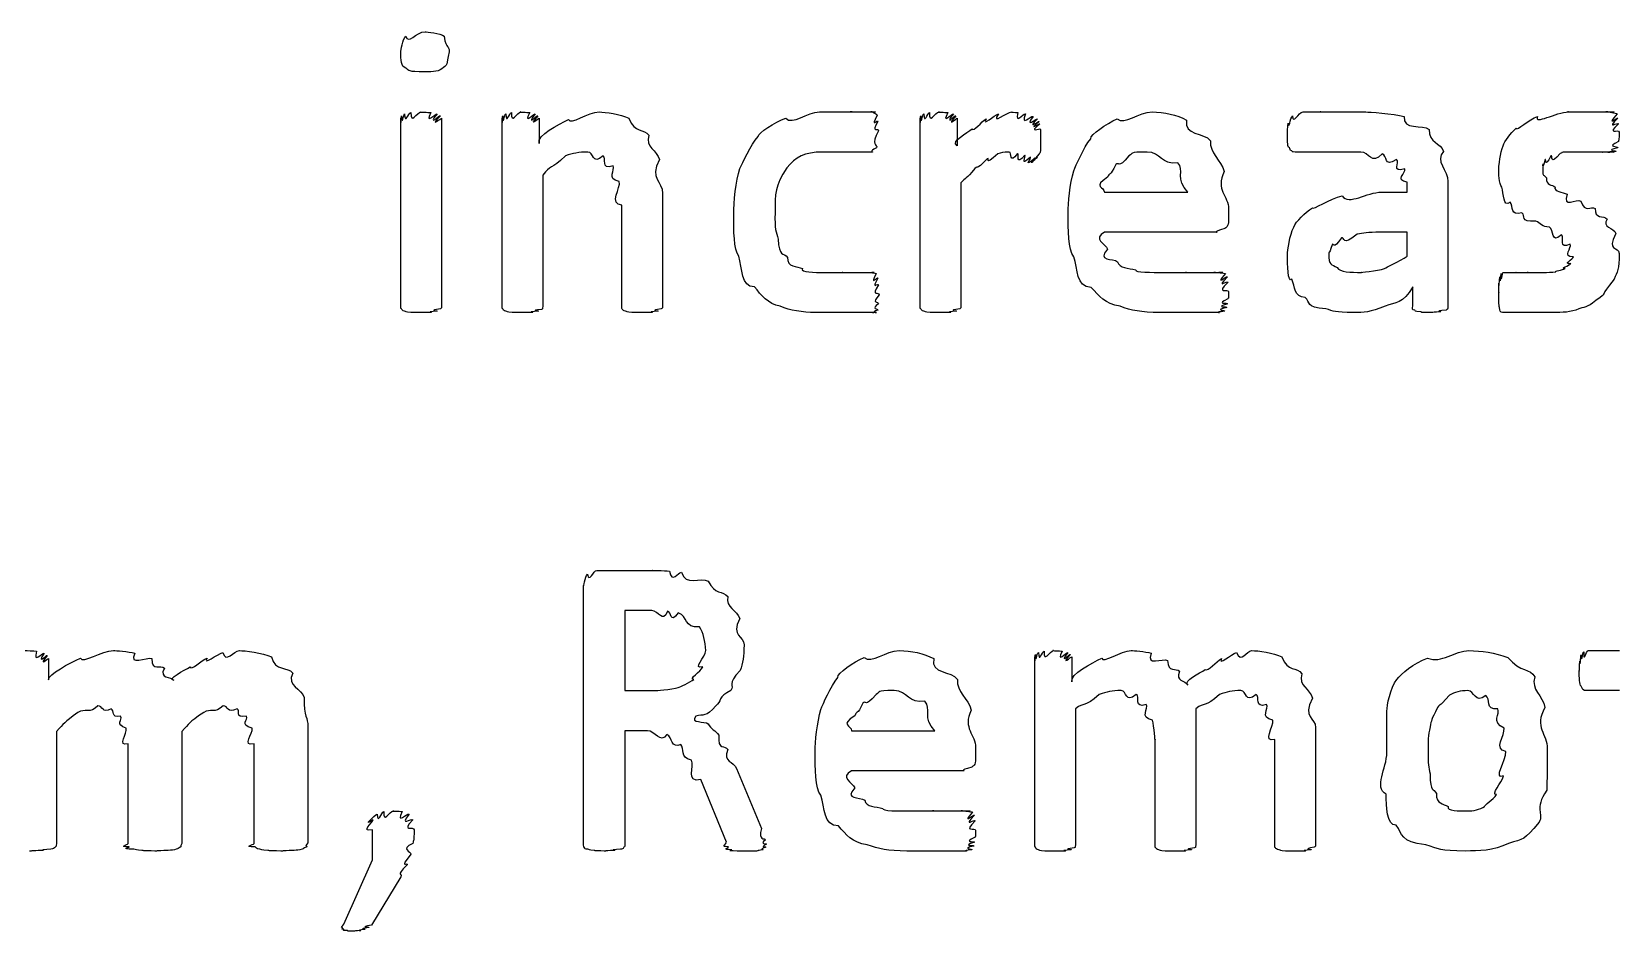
# Model space of a CAD drawing. Header units: millimetres. Extents: x 0 to 216, y 0 to 279.
# Drawn here: x 22.51 to 36.47, y 132.73 to 140.65 of the extents above; entities that cross this region are included whole.
import ezdxf

# ---------------------------------------------------------------- set-up
doc = ezdxf.new("R2010")
doc.units = ezdxf.units.MM
doc.layers.get('0').update_dxf_attribs({"linetype": 'CONTINUOUS'})

msp = doc.modelspace()

# ---------------------------------------------------------------- linework, layer by layer
at = {"color": 0}
for p, q in [((26.1772, 140.47), (26.1772, 140.47)), ((25.7528, 138.232), (25.7528, 139.886)), ((26.1111, 139.886), (26.1111, 138.232)), ((26.643, 138.232), (26.643, 139.886)), ((26.9682, 139.886), (26.9682, 139.665)), ((30.3196, 138.232), (30.3196, 139.886)), ((30.6448, 139.886), (30.6448, 139.644)), ((31.3779, 139.704), (31.3779, 139.704)), ((27.0013, 139.384), (27.0013, 138.232)), ((34.6025, 139.236), (34.6025, 139.324)), ((34.9608, 139.329), (34.9608, 138.232)), ((28.0541, 139.224), (28.0541, 138.232)), ((30.6779, 139.318), (30.6779, 138.232)), ((31.9402, 139.236), (32.6733, 139.236)), ((34.3765, 139.236), (34.6025, 139.236)), ((27.6958, 138.232), (27.6958, 139.12)), ((33.0316, 139.087), (33.0316, 139.026)), ((32.9268, 138.883), (31.9402, 138.883)), ((34.6025, 138.883), (34.3655, 138.883)), ((34.6025, 138.673), (34.6025, 138.883)), ((36.4656, 138.695), (36.4656, 138.695)), ((34.6522, 138.232), (34.6522, 138.403)), ((29.9586, 138.332), (29.9586, 138.332)), ((27.4753, 135.909), (27.9659, 135.909)), ((27.3596, 133.5), (27.3596, 135.777)), ((27.9604, 135.556), (27.7234, 135.556)), ((27.7234, 135.556), (27.7234, 134.851)), ((28.4345, 135.203), (28.4345, 135.203)), ((31.3269, 133.495), (31.3269, 135.148)), ((31.6522, 135.148), (31.6522, 134.928)), ((36.1929, 135.203), (36.4684, 135.203)), ((22.6536, 135.132), (22.6536, 134.945)), ((27.7234, 134.851), (27.999, 134.851)), ((36.4684, 134.851), (36.1872, 134.851)), ((31.6852, 134.691), (31.6852, 133.495)), ((32.7436, 134.691), (32.7436, 133.495)), ((22.7252, 134.492), (22.7252, 133.506)), ((23.8277, 134.492), (23.8277, 133.506)), ((24.9356, 134.531), (24.9356, 133.511)), ((27.9218, 134.498), (27.7234, 134.498)), ((27.7234, 134.498), (27.7234, 133.5)), ((29.716, 134.498), (30.4491, 134.498)), ((33.7964, 134.525), (33.7964, 133.495)), ((23.3536, 133.506), (23.3536, 134.382)), ((24.4615, 133.506), (24.4615, 134.382)), ((30.8074, 134.349), (30.8074, 134.288)), ((32.3853, 133.495), (32.3853, 134.421)), ((33.4381, 133.495), (33.4381, 134.421)), ((35.4707, 134.316), (35.4707, 134.316)), ((35.8345, 134.338), (35.8345, 134.338)), ((28.7045, 134.167), (28.925, 133.638)), ((28.6163, 133.517), (28.3904, 134.068)), ((30.7027, 134.145), (29.716, 134.145)), ((25.5047, 133.362), (25.5047, 133.627)), ((25.8685, 133.627), (25.8685, 133.627)), ((28.9691, 133.5), (28.9691, 133.5)), ((25.2512, 132.795), (25.5047, 133.362)), ((25.7528, 133.213), (25.4937, 132.789))]:
    msp.add_line(p, q, dxfattribs=at)
for points in [[(25.7528, 140.47), (25.7528, 140.477), (25.7666, 140.582), (25.7969, 140.608)], [(25.7969, 140.608), (25.8148, 140.528), (25.8864, 140.647), (25.9678, 140.647)], [(25.9678, 140.647), (25.976, 140.647), (26.1028, 140.633), (26.1331, 140.608)], [(26.1331, 140.608), (26.1524, 140.481), (26.1772, 140.539), (26.1772, 140.47)], [(25.7969, 140.327), (25.7528, 140.341), (25.7528, 140.4), (25.7528, 140.47)], [(26.1772, 140.47), (26.1524, 140.345), (26.1607, 140.357), (26.1276, 140.333)], [(25.9623, 140.294), (25.8107, 140.294), (25.8258, 140.305), (25.7969, 140.327)], [(26.1276, 140.333), (26.0904, 140.294), (26.0422, 140.294), (25.9623, 140.294)], [(25.7528, 139.886), (25.7528, 139.794), (25.7542, 139.9), (25.7583, 139.908)], [(25.7583, 139.908), (25.7638, 139.809), (25.7748, 139.92), (25.7859, 139.925)], [(25.7859, 139.925), (25.7886, 139.82), (25.8189, 139.936), (25.841, 139.936)], [(25.841, 139.936), (25.8368, 139.823), (25.8961, 139.941), (25.9292, 139.941)], [(25.9292, 139.941), (25.9071, 139.941), (25.9953, 139.938), (26.0174, 139.936)], [(26.0174, 139.936), (25.954, 139.82), (26.0615, 139.931), (26.0725, 139.925)], [(26.0725, 139.925), (25.9801, 139.809), (26.0959, 139.915), (26.1001, 139.908)], [(26.1001, 139.908), (25.9912, 139.794), (26.1111, 139.893), (26.1111, 139.886)], [(26.643, 139.886), (26.643, 139.794), (26.6444, 139.9), (26.6485, 139.908)], [(26.6485, 139.908), (26.6499, 139.809), (26.6609, 139.92), (26.6761, 139.925)], [(26.6761, 139.925), (26.6788, 139.82), (26.7064, 139.936), (26.7257, 139.936)], [(26.7257, 139.936), (26.7202, 139.823), (26.7753, 139.941), (26.8084, 139.941)], [(26.8084, 139.941), (26.7822, 139.941), (26.8635, 139.938), (26.8855, 139.936)], [(26.8855, 139.936), (26.8263, 139.82), (26.9241, 139.931), (26.9351, 139.925)], [(26.9351, 139.925), (26.8483, 139.809), (26.953, 139.915), (26.9572, 139.908)], [(26.9572, 139.908), (26.8593, 139.794), (26.9682, 139.893), (26.9682, 139.886)], [(27.2273, 139.875), (27.2383, 139.823), (27.405, 139.941), (27.4974, 139.941)], [(27.4974, 139.941), (27.5498, 139.941), (27.6862, 139.922), (27.7565, 139.886)], [(27.7565, 139.886), (27.8116, 139.75), (27.8887, 139.799), (27.9328, 139.737)], [(28.8947, 139.726), (28.8919, 139.754), (29.0449, 139.853), (29.1373, 139.886)], [(29.1373, 139.886), (29.1937, 139.823), (29.3274, 139.941), (29.4349, 139.941)], [(29.4349, 139.941), (29.4694, 139.941), (29.5355, 139.941), (29.5837, 139.941)], [(29.5837, 139.941), (29.5686, 139.941), (29.6802, 139.941), (29.7215, 139.941)], [(29.7215, 139.941), (29.6499, 139.941), (29.7987, 139.941), (29.8318, 139.941)], [(29.8318, 139.941), (29.8331, 139.941), (29.8869, 139.941), (29.8979, 139.941)], [(29.8979, 139.941), (29.8593, 139.941), (29.9213, 139.941), (29.9255, 139.941)], [(29.9255, 139.941), (29.8704, 139.941), (29.9379, 139.931), (29.942, 139.913)], [(29.942, 139.913), (29.8772, 139.79), (29.9475, 139.881), (29.9475, 139.858)], [(30.3196, 139.886), (30.3196, 139.794), (30.321, 139.9), (30.3251, 139.908)], [(30.3251, 139.908), (30.3265, 139.809), (30.3375, 139.92), (30.3527, 139.925)], [(30.3527, 139.925), (30.3554, 139.82), (30.383, 139.936), (30.4023, 139.936)], [(30.4023, 139.936), (30.3968, 139.823), (30.4519, 139.941), (30.485, 139.941)], [(30.485, 139.941), (30.4588, 139.941), (30.5401, 139.938), (30.5621, 139.936)], [(30.5621, 139.936), (30.5029, 139.82), (30.6007, 139.931), (30.6117, 139.925)], [(30.6117, 139.925), (30.5249, 139.809), (30.6296, 139.915), (30.6338, 139.908)], [(30.6338, 139.908), (30.536, 139.794), (30.6448, 139.893), (30.6448, 139.886)], [(30.8984, 139.881), (30.8598, 139.805), (30.9714, 139.916), (31.0086, 139.925)], [(31.0086, 139.925), (30.937, 139.823), (31.0872, 139.941), (31.1244, 139.941)], [(31.1244, 139.941), (31.1051, 139.941), (31.1574, 139.938), (31.1795, 139.936)], [(31.1795, 139.936), (31.1492, 139.82), (31.2236, 139.931), (31.2456, 139.925)], [(31.2456, 139.925), (31.1974, 139.805), (31.2925, 139.91), (31.3118, 139.902)], [(31.3118, 139.902), (31.2346, 139.79), (31.3421, 139.887), (31.3504, 139.881)], [(32.0504, 139.881), (32.1166, 139.823), (32.2447, 139.941), (32.3591, 139.941)], [(32.3591, 139.941), (32.4652, 139.941), (32.5768, 139.916), (32.6622, 139.869)], [(33.5552, 139.842), (33.5607, 139.779), (33.5745, 139.886), (33.5938, 139.908)], [(33.5938, 139.908), (33.5966, 139.823), (33.6434, 139.941), (33.6875, 139.941)], [(33.6875, 139.941), (33.6848, 139.941), (33.7826, 139.941), (33.8419, 139.941)], [(33.8419, 139.941), (33.8033, 139.941), (33.9631, 139.941), (34.0293, 139.941)], [(34.0293, 139.941), (34.0568, 139.941), (34.1685, 139.941), (34.2387, 139.941)], [(34.2387, 139.941), (34.258, 139.941), (34.4827, 139.928), (34.575, 139.902)], [(34.575, 139.902), (34.5598, 139.772), (34.7404, 139.838), (34.7955, 139.787)], [(35.5618, 139.798), (35.5618, 139.772), (35.6747, 139.876), (35.7491, 139.902)], [(35.7491, 139.902), (35.7117, 139.823), (35.916, 139.941), (36.0193, 139.941)], [(36.0193, 139.941), (35.9763, 139.941), (36.1075, 139.941), (36.1516, 139.941)], [(36.1516, 139.941), (36.1819, 139.941), (36.2356, 139.941), (36.2726, 139.941)], [(36.2726, 139.941), (36.256, 139.941), (36.3403, 139.941), (36.3664, 139.941)], [(36.3664, 139.941), (36.3072, 139.941), (36.4105, 139.941), (36.4215, 139.941)], [(36.4215, 139.941), (36.3333, 139.941), (36.4451, 139.936), (36.449, 139.925)], [(36.449, 139.925), (36.3403, 139.801), (36.4546, 139.9), (36.4546, 139.886)], [(36.4546, 139.886), (36.3442, 139.776), (36.4603, 139.858), (36.4603, 139.837)], [(26.9682, 139.665), (26.9475, 139.735), (27.1418, 139.831), (27.2273, 139.875)], [(29.9475, 139.858), (29.8814, 139.746), (29.9531, 139.809), (29.9531, 139.776)], [(29.9531, 139.776), (29.8814, 139.644), (29.9475, 139.656), (29.9365, 139.627)], [(30.6448, 139.644), (30.5842, 139.688), (30.7358, 139.755), (30.7771, 139.792)], [(30.7771, 139.792), (30.7854, 139.761), (30.8612, 139.858), (30.8984, 139.881)], [(31.3504, 139.881), (31.2484, 139.776), (31.3628, 139.865), (31.3669, 139.858)], [(31.3669, 139.858), (31.2567, 139.765), (31.3724, 139.847), (31.3724, 139.837)], [(31.3724, 139.837), (31.2594, 139.743), (31.3779, 139.809), (31.3779, 139.787)], [(31.3779, 139.787), (31.3779, 139.701), (31.3779, 139.74), (31.3779, 139.704)], [(31.8189, 139.704), (31.8148, 139.743), (31.9581, 139.839), (32.0504, 139.881)], [(32.6622, 139.869), (32.6347, 139.732), (32.8166, 139.765), (32.8717, 139.688)], [(33.5497, 139.743), (33.5497, 139.735), (33.5511, 139.82), (33.5552, 139.842)], [(33.5497, 139.677), (33.5497, 139.668), (33.5497, 139.721), (33.5497, 139.743)], [(34.7955, 139.787), (34.7913, 139.668), (34.8961, 139.671), (34.9222, 139.594)], [(35.4461, 139.644), (35.4584, 139.683), (35.5092, 139.754), (35.5618, 139.798)], [(36.4603, 139.837), (36.347, 139.735), (36.4656, 139.794), (36.4656, 139.765)], [(36.4656, 139.765), (36.4656, 139.677), (36.4628, 139.707), (36.4603, 139.682)], [(27.9328, 139.737), (27.8997, 139.628), (28.0072, 139.606), (28.0265, 139.522)], [(28.7348, 139.445), (28.7569, 139.489), (28.8286, 139.652), (28.8947, 139.726)], [(29.9365, 139.627), (29.8593, 139.589), (29.9117, 139.589), (29.8979, 139.589)], [(31.3779, 139.621), (31.3779, 139.589), (31.3738, 139.583), (31.3669, 139.572)], [(31.3779, 139.704), (31.3779, 139.633), (31.3779, 139.644), (31.3779, 139.621)], [(31.6701, 139.423), (31.6894, 139.47), (31.7555, 139.627), (31.8189, 139.704)], [(32.8717, 139.688), (32.8621, 139.577), (32.9668, 139.519), (32.993, 139.417)], [(33.5662, 139.627), (33.5525, 139.628), (33.5525, 139.657), (33.5497, 139.677)], [(33.5883, 139.599), (33.5676, 139.602), (33.5732, 139.616), (33.5662, 139.627)], [(35.4072, 139.462), (35.4072, 139.452), (35.4196, 139.589), (35.4461, 139.644)], [(36.4546, 139.627), (36.3361, 139.599), (36.4451, 139.601), (36.4381, 139.594)], [(36.4603, 139.682), (36.3442, 139.628), (36.4575, 139.641), (36.4546, 139.627)], [(27.1997, 139.555), (27.0688, 139.43), (27.0702, 139.48), (27.0013, 139.384)], [(27.3982, 139.589), (27.3155, 139.589), (27.2659, 139.577), (27.1997, 139.555)], [(27.5305, 139.555), (27.4326, 139.47), (27.4491, 139.589), (27.3982, 139.589)], [(27.6187, 139.467), (27.5057, 139.43), (27.5663, 139.536), (27.5305, 139.555)], [(27.6738, 139.329), (27.5539, 139.353), (27.6435, 139.43), (27.6187, 139.467)], [(28.0265, 139.522), (27.9356, 139.346), (28.0541, 139.342), (28.0541, 139.224)], [(29.4624, 139.589), (29.2999, 139.589), (29.2213, 139.542), (29.1483, 139.451)], [(29.6333, 139.589), (29.5024, 139.589), (29.5286, 139.589), (29.4624, 139.589)], [(29.7546, 139.589), (29.716, 139.589), (29.6802, 139.589), (29.6333, 139.589)], [(29.8428, 139.589), (29.7849, 139.589), (29.7904, 139.589), (29.7546, 139.589)], [(29.8979, 139.589), (29.829, 139.589), (29.8649, 139.589), (29.8428, 139.589)], [(30.9094, 139.528), (30.7964, 139.412), (30.8391, 139.481), (30.7992, 139.445)], [(31.0031, 139.572), (30.8626, 139.452), (30.9425, 139.55), (30.9094, 139.528)], [(31.1023, 139.589), (31.0431, 139.589), (31.0362, 139.583), (31.0031, 139.572)], [(31.174, 139.577), (31.1023, 139.47), (31.1271, 139.589), (31.1023, 139.589)], [(31.2401, 139.561), (31.1492, 139.459), (31.1988, 139.573), (31.174, 139.577)], [(31.2897, 139.544), (31.1864, 139.448), (31.2581, 139.557), (31.2401, 139.561)], [(31.3283, 139.539), (31.2153, 139.437), (31.3035, 139.54), (31.2897, 139.544)], [(31.3504, 139.544), (31.2374, 139.437), (31.3393, 139.539), (31.3283, 139.539)], [(31.3669, 139.572), (31.2484, 139.448), (31.3573, 139.551), (31.3504, 139.544)], [(32.0394, 139.478), (31.987, 139.368), (31.9857, 139.412), (31.9677, 139.368)], [(32.1551, 139.555), (32.0504, 139.43), (32.0725, 139.511), (32.0394, 139.478)], [(32.315, 139.589), (32.1414, 139.589), (32.202, 139.577), (32.1551, 139.555)], [(32.5851, 139.495), (32.439, 139.47), (32.4363, 139.589), (32.315, 139.589)], [(32.6733, 139.236), (32.5603, 139.346), (32.6471, 139.431), (32.5851, 139.495)], [(33.6159, 139.589), (33.5828, 139.589), (33.5952, 139.591), (33.5883, 139.599)], [(33.6875, 139.589), (33.6076, 139.589), (33.6296, 139.589), (33.6159, 139.589)], [(33.8088, 139.589), (33.6737, 139.589), (33.7206, 139.589), (33.6875, 139.589)], [(33.9742, 139.589), (33.8873, 139.589), (33.8557, 139.589), (33.8088, 139.589)], [(34.1946, 139.589), (34.0155, 139.589), (34.0403, 139.589), (33.9742, 139.589)], [(34.382, 139.572), (34.2883, 139.47), (34.2677, 139.589), (34.1946, 139.589)], [(34.5088, 139.522), (34.3903, 139.448), (34.4331, 139.561), (34.382, 139.572)], [(34.5805, 139.44), (34.4565, 139.404), (34.5419, 139.5), (34.5088, 139.522)], [(34.9222, 139.594), (34.8423, 139.514), (34.9608, 139.428), (34.9608, 139.329)], [(35.8151, 139.522), (35.7851, 139.415), (35.7988, 139.498), (35.7988, 139.484)], [(35.7988, 139.484), (35.7851, 139.353), (35.8069, 139.396), (35.8263, 139.362)], [(35.8648, 139.555), (35.8069, 139.441), (35.8263, 139.536), (35.8151, 139.522)], [(35.9474, 139.577), (35.851, 139.459), (35.887, 139.566), (35.8648, 139.555)], [(36.0687, 139.589), (35.9212, 139.589), (35.9833, 139.584), (35.9474, 139.577)], [(36.2066, 139.589), (36.135, 139.589), (36.1199, 139.589), (36.0687, 139.589)], [(36.3114, 139.589), (36.2148, 139.589), (36.2465, 139.589), (36.2066, 139.589)], [(36.383, 139.589), (36.274, 139.589), (36.3403, 139.589), (36.3114, 139.589)], [(36.4215, 139.589), (36.3114, 139.589), (36.401, 139.589), (36.383, 139.589)], [(36.4381, 139.594), (36.3252, 139.589), (36.4285, 139.589), (36.4215, 139.589)], [(27.6958, 139.12), (27.5801, 139.128), (27.6876, 139.277), (27.6738, 139.329)], [(28.6797, 139.037), (28.6797, 139.148), (28.6977, 139.335), (28.7348, 139.445)], [(29.1483, 139.451), (29.0394, 139.287), (29.0435, 139.226), (29.0435, 139.054)], [(30.7992, 139.445), (30.7192, 139.342), (30.722, 139.369), (30.6779, 139.318)], [(31.6205, 139.054), (31.6205, 139.132), (31.637, 139.313), (31.6701, 139.423)], [(31.9677, 139.368), (31.8327, 139.282), (31.9402, 139.282), (31.9402, 139.236)], [(32.993, 139.417), (32.9131, 139.253), (33.0316, 139.204), (33.0316, 139.087)], [(34.6025, 139.324), (34.4868, 139.338), (34.5943, 139.406), (34.5805, 139.44)], [(35.4348, 139.28), (35.4072, 139.315), (35.4072, 139.391), (35.4072, 139.462)], [(35.8263, 139.362), (35.8263, 139.291), (35.8733, 139.305), (35.9033, 139.28)], [(33.7702, 139.098), (33.7661, 139.073), (33.9259, 139.18), (34.0293, 139.203)], [(34.0293, 139.203), (34.0899, 139.117), (34.247, 139.236), (34.3765, 139.236)], [(35.5064, 139.148), (35.4432, 139.095), (35.4528, 139.227), (35.4348, 139.28)], [(35.9033, 139.28), (35.8881, 139.242), (35.971, 139.237), (36.008, 139.219)], [(36.008, 139.219), (35.9653, 139.088), (36.0881, 139.18), (36.1294, 139.158)], [(29.0435, 139.054), (29.0394, 138.908), (29.0518, 138.888), (29.0711, 138.822)], [(31.6701, 138.668), (31.6205, 138.731), (31.6205, 138.906), (31.6205, 139.054)], [(33.6048, 138.927), (33.6269, 138.982), (33.6999, 139.054), (33.7702, 139.098)], [(35.6112, 139.054), (35.5064, 139.022), (35.5395, 139.11), (35.5064, 139.148)], [(35.7325, 138.982), (35.5836, 138.971), (35.6514, 139.028), (35.6112, 139.054)], [(36.1294, 139.158), (36.1678, 139.048), (36.2148, 139.117), (36.256, 139.092)], [(36.256, 139.092), (36.2479, 138.996), (36.3305, 139.034), (36.3608, 138.999)], [(28.7238, 138.673), (28.6797, 138.731), (28.6797, 138.901), (28.6797, 139.037)], [(32.9985, 138.916), (32.869, 138.883), (32.9517, 138.883), (32.9268, 138.883)], [(33.0316, 139.026), (33.0316, 138.927), (33.0206, 138.938), (32.9985, 138.916)], [(33.5497, 138.684), (33.5497, 138.724), (33.5676, 138.857), (33.6048, 138.927)], [(35.8539, 138.927), (35.7851, 138.93), (35.7766, 138.963), (35.7325, 138.982)], [(35.9586, 138.861), (35.862, 138.775), (35.8937, 138.908), (35.8539, 138.927)], [(36.3608, 138.999), (36.3114, 138.927), (36.4187, 138.923), (36.4381, 138.872)], [(29.0711, 138.822), (29.0766, 138.662), (29.1166, 138.707), (29.1538, 138.662)], [(31.9402, 138.883), (31.8327, 138.828), (31.9484, 138.778), (31.9677, 138.734)], [(33.9411, 138.773), (33.9094, 138.669), (33.9135, 138.724), (33.9135, 138.695)], [(34.0238, 138.833), (33.9466, 138.718), (33.959, 138.797), (33.9411, 138.773)], [(34.1616, 138.866), (34.0196, 138.746), (34.0596, 138.847), (34.0238, 138.833)], [(34.3655, 138.883), (34.2511, 138.883), (34.2194, 138.877), (34.1616, 138.866)], [(36.0355, 138.778), (35.9255, 138.728), (35.9914, 138.839), (35.9586, 138.861)], [(36.0634, 138.668), (35.9615, 138.665), (36.0535, 138.748), (36.0355, 138.778)], [(36.4381, 138.872), (36.347, 138.709), (36.4656, 138.764), (36.4656, 138.695)], [(28.8616, 138.403), (28.7418, 138.4), (28.7569, 138.566), (28.7238, 138.673)], [(29.1538, 138.662), (29.1496, 138.574), (29.2337, 138.585), (29.2861, 138.563)], [(31.8244, 138.398), (31.6894, 138.398), (31.7059, 138.561), (31.6701, 138.668)], [(31.9677, 138.734), (31.8699, 138.625), (32.0146, 138.657), (32.0559, 138.624)], [(33.5883, 138.47), (33.5497, 138.434), (33.5497, 138.603), (33.5497, 138.684)], [(33.9135, 138.695), (33.9094, 138.588), (33.9369, 138.603), (33.9852, 138.574)], [(34.4041, 138.563), (34.4165, 138.577), (34.5323, 138.625), (34.6025, 138.673)], [(36.0412, 138.607), (35.9615, 138.599), (36.0634, 138.646), (36.0634, 138.668)], [(36.4656, 138.695), (36.4656, 138.555), (36.4504, 138.535), (36.4215, 138.47)], [(29.2861, 138.563), (29.2558, 138.53), (29.4018, 138.53), (29.468, 138.53)], [(29.468, 138.53), (29.5065, 138.53), (29.5906, 138.53), (29.6388, 138.53)], [(29.6388, 138.53), (29.6017, 138.53), (29.7284, 138.53), (29.7656, 138.53)], [(29.7656, 138.53), (29.7932, 138.53), (29.8318, 138.53), (29.8538, 138.53)], [(29.8538, 138.53), (29.84, 138.53), (29.8993, 138.53), (29.9145, 138.53)], [(29.9145, 138.53), (29.8621, 138.53), (29.9268, 138.526), (29.931, 138.519)], [(29.931, 138.519), (29.8731, 138.398), (29.9434, 138.498), (29.9475, 138.48)], [(32.0559, 138.624), (32.0683, 138.563), (32.1496, 138.57), (32.2158, 138.552)], [(32.2158, 138.552), (32.2006, 138.53), (32.3619, 138.53), (32.4583, 138.53)], [(32.4583, 138.53), (32.4914, 138.53), (32.603, 138.53), (32.6622, 138.53)], [(32.6622, 138.53), (32.6085, 138.53), (32.7697, 138.53), (32.8111, 138.53)], [(32.8111, 138.53), (32.8111, 138.53), (32.8896, 138.53), (32.9158, 138.53)], [(32.9158, 138.53), (32.8662, 138.53), (32.9668, 138.53), (32.982, 138.53)], [(32.982, 138.53), (32.891, 138.53), (32.9999, 138.526), (33.004, 138.519)], [(33.004, 138.519), (32.902, 138.4), (33.0164, 138.505), (33.0206, 138.491)], [(33.0206, 138.491), (32.9103, 138.376), (33.0261, 138.464), (33.0261, 138.442)], [(33.9852, 138.574), (34.0086, 138.53), (34.1078, 138.53), (34.2001, 138.53)], [(34.2001, 138.53), (34.174, 138.53), (34.3407, 138.541), (34.4041, 138.563)], [(35.4072, 138.436), (35.4101, 138.371), (35.4143, 138.476), (35.4182, 138.491)], [(35.4182, 138.491), (35.4182, 138.4), (35.4252, 138.515), (35.4295, 138.519)], [(35.4295, 138.519), (35.4252, 138.412), (35.4376, 138.53), (35.4461, 138.53)], [(35.4461, 138.53), (35.4432, 138.53), (35.4707, 138.53), (35.4901, 138.53)], [(35.4901, 138.53), (35.4845, 138.53), (35.5353, 138.53), (35.5618, 138.53)], [(35.5618, 138.53), (35.5395, 138.53), (35.6249, 138.53), (35.6665, 138.53)], [(35.6665, 138.53), (35.6196, 138.53), (35.7519, 138.53), (35.8041, 138.53)], [(35.8041, 138.53), (35.8292, 138.53), (35.8786, 138.532), (35.9089, 138.535)], [(35.9089, 138.535), (35.8923, 138.541), (35.9696, 138.552), (35.9914, 138.563)], [(35.9914, 138.563), (35.9364, 138.563), (36.0303, 138.588), (36.0412, 138.607)], [(29.0876, 138.232), (28.9801, 138.254), (28.9236, 138.329), (28.8616, 138.403)], [(29.9475, 138.48), (29.8814, 138.365), (29.9531, 138.444), (29.9531, 138.42)], [(29.9531, 138.42), (29.8841, 138.312), (29.9586, 138.365), (29.9586, 138.332)], [(32.078, 138.232), (31.9429, 138.25), (31.8933, 138.323), (31.8244, 138.398)], [(33.0261, 138.442), (32.9131, 138.332), (33.0316, 138.392), (33.0316, 138.359)], [(33.0316, 138.359), (33.0316, 138.277), (33.0288, 138.316), (33.0261, 138.298)], [(33.7041, 138.31), (33.6048, 138.31), (33.6173, 138.406), (33.5883, 138.47)], [(34.6522, 138.403), (34.564, 138.25), (34.4978, 138.268), (34.4096, 138.232)], [(35.4072, 138.354), (35.4072, 138.327), (35.4072, 138.414), (35.4072, 138.436)], [(35.4129, 138.222), (35.4072, 138.239), (35.4072, 138.298), (35.4072, 138.354)], [(36.4215, 138.47), (36.292, 138.31), (36.3555, 138.354), (36.3001, 138.31)], [(25.7583, 138.21), (25.7528, 138.206), (25.7528, 138.224), (25.7528, 138.232)], [(25.7859, 138.188), (25.7638, 138.191), (25.7652, 138.202), (25.7583, 138.21)], [(26.1001, 138.21), (25.9801, 138.191), (26.0863, 138.195), (26.0725, 138.188)], [(26.1111, 138.232), (26.1083, 138.206), (26.1069, 138.217), (26.1001, 138.21)], [(26.6485, 138.21), (26.643, 138.206), (26.643, 138.224), (26.643, 138.232)], [(26.6761, 138.188), (26.654, 138.191), (26.6554, 138.202), (26.6485, 138.21)], [(27.0013, 138.232), (26.9985, 138.202), (26.9971, 138.212), (26.9903, 138.205)], [(27.7013, 138.205), (27.6972, 138.202), (27.6958, 138.222), (27.6958, 138.232)], [(28.0431, 138.21), (27.9246, 138.191), (28.0293, 138.195), (28.0155, 138.188)], [(28.0541, 138.232), (28.0541, 138.206), (28.05, 138.217), (28.0431, 138.21)], [(29.4018, 138.177), (29.2778, 138.177), (29.1786, 138.195), (29.0876, 138.232)], [(29.9531, 138.254), (29.8814, 138.206), (29.9503, 138.213), (29.9475, 138.199)], [(29.9586, 138.332), (29.8841, 138.25), (29.9558, 138.277), (29.9531, 138.254)], [(30.3251, 138.21), (30.3196, 138.206), (30.3196, 138.224), (30.3196, 138.232)], [(30.3527, 138.188), (30.3306, 138.191), (30.332, 138.202), (30.3251, 138.21)], [(30.6669, 138.21), (30.547, 138.191), (30.6531, 138.195), (30.6393, 138.188)], [(30.6779, 138.232), (30.6751, 138.206), (30.6737, 138.217), (30.6669, 138.21)], [(32.4253, 138.177), (32.2599, 138.177), (32.1772, 138.195), (32.078, 138.232)], [(33.015, 138.222), (32.8993, 138.195), (33.0054, 138.199), (32.9985, 138.188)], [(33.0206, 138.254), (32.9062, 138.217), (33.0178, 138.232), (33.015, 138.222)], [(33.0261, 138.298), (32.9103, 138.243), (33.0233, 138.268), (33.0206, 138.254)], [(33.886, 138.21), (33.7041, 138.222), (33.755, 138.266), (33.7041, 138.31)], [(34.1285, 138.177), (33.9645, 138.177), (33.959, 138.188), (33.886, 138.21)], [(34.4096, 138.232), (34.269, 138.177), (34.2277, 138.177), (34.1285, 138.177)], [(34.6687, 138.199), (34.637, 138.199), (34.6522, 138.217), (34.6522, 138.232)], [(34.9608, 138.232), (34.9608, 138.199), (34.9553, 138.206), (34.9443, 138.199)], [(35.4404, 138.177), (35.4182, 138.177), (35.4196, 138.191), (35.4129, 138.222)], [(36.1128, 138.21), (36.0426, 138.177), (35.9653, 138.177), (35.8814, 138.177)], [(36.3001, 138.31), (36.1858, 138.222), (36.1858, 138.232), (36.1128, 138.21)], [(25.841, 138.177), (25.7886, 138.18), (25.7996, 138.184), (25.7859, 138.188)], [(25.9292, 138.177), (25.8368, 138.177), (25.8658, 138.177), (25.841, 138.177)], [(26.0174, 138.177), (25.9071, 138.177), (25.965, 138.177), (25.9292, 138.177)], [(26.0725, 138.188), (25.954, 138.18), (26.0422, 138.18), (26.0174, 138.177)], [(26.7312, 138.177), (26.6788, 138.18), (26.6899, 138.184), (26.6761, 138.188)], [(26.8194, 138.177), (26.727, 138.177), (26.756, 138.177), (26.7312, 138.177)], [(26.9076, 138.177), (26.7973, 138.177), (26.8552, 138.177), (26.8194, 138.177)], [(26.9627, 138.188), (26.8442, 138.18), (26.9324, 138.18), (26.9076, 138.177)], [(26.9903, 138.205), (26.8704, 138.191), (26.9765, 138.195), (26.9627, 138.188)], [(27.7289, 138.188), (27.7082, 138.191), (27.7082, 138.201), (27.7013, 138.205)], [(27.784, 138.177), (27.7344, 138.18), (27.7427, 138.184), (27.7289, 138.188)], [(27.8777, 138.177), (27.7813, 138.177), (27.8088, 138.177), (27.784, 138.177)], [(27.9604, 138.177), (27.8515, 138.177), (27.9108, 138.177), (27.8777, 138.177)], [(28.0155, 138.188), (27.8997, 138.18), (27.9852, 138.18), (27.9604, 138.177)], [(29.5617, 138.177), (29.4514, 138.177), (29.4569, 138.177), (29.4018, 138.177)], [(29.7105, 138.177), (29.5576, 138.177), (29.6168, 138.177), (29.5617, 138.177)], [(29.8318, 138.177), (29.767, 138.177), (29.7574, 138.177), (29.7105, 138.177)], [(29.909, 138.177), (29.8373, 138.177), (29.8676, 138.177), (29.8318, 138.177)], [(29.9365, 138.177), (29.8662, 138.177), (29.9227, 138.177), (29.909, 138.177)], [(29.9475, 138.199), (29.8772, 138.177), (29.9434, 138.177), (29.9365, 138.177)], [(30.4078, 138.177), (30.3554, 138.18), (30.3664, 138.184), (30.3527, 138.188)], [(30.496, 138.177), (30.4037, 138.177), (30.4326, 138.177), (30.4078, 138.177)], [(30.5842, 138.177), (30.4739, 138.177), (30.5318, 138.177), (30.496, 138.177)], [(30.6393, 138.188), (30.5208, 138.18), (30.609, 138.18), (30.5842, 138.177)], [(32.6402, 138.177), (32.4693, 138.177), (32.5024, 138.177), (32.4253, 138.177)], [(32.8166, 138.177), (32.7188, 138.177), (32.7063, 138.177), (32.6402, 138.177)], [(32.9434, 138.177), (32.8221, 138.177), (32.8676, 138.177), (32.8166, 138.177)], [(32.9985, 138.188), (32.8883, 138.177), (32.9765, 138.177), (32.9434, 138.177)], [(34.7183, 138.183), (34.659, 138.184), (34.6797, 138.191), (34.6687, 138.199)], [(34.8065, 138.177), (34.7031, 138.177), (34.7404, 138.179), (34.7183, 138.183)], [(34.8947, 138.183), (34.7803, 138.177), (34.8464, 138.177), (34.8065, 138.177)], [(34.9443, 138.199), (34.8203, 138.184), (34.9167, 138.186), (34.8947, 138.183)], [(35.5011, 138.177), (35.4432, 138.177), (35.4542, 138.177), (35.4404, 138.177)], [(35.5946, 138.177), (35.4954, 138.177), (35.5258, 138.177), (35.5011, 138.177)], [(35.7269, 138.177), (35.5727, 138.177), (35.6348, 138.177), (35.5946, 138.177)], [(35.8814, 138.177), (35.7851, 138.177), (35.7738, 138.177), (35.7269, 138.177)], [(27.3596, 135.777), (27.3596, 135.751), (27.3706, 135.856), (27.3926, 135.876)], [(27.3926, 135.876), (27.4064, 135.791), (27.445, 135.909), (27.4753, 135.909)], [(27.9659, 135.909), (27.9397, 135.909), (28.0734, 135.906), (28.1147, 135.903)], [(28.1147, 135.903), (28.1382, 135.783), (28.1892, 135.895), (28.2195, 135.892)], [(28.2195, 135.892), (28.2553, 135.766), (28.3862, 135.851), (28.4565, 135.815)], [(28.4565, 135.815), (28.513, 135.691), (28.5833, 135.733), (28.6274, 135.678)], [(28.0982, 135.551), (28.0541, 135.438), (28.0183, 135.556), (27.9604, 135.556)], [(28.6274, 135.678), (28.6053, 135.581), (28.71, 135.558), (28.7321, 135.485)], [(28.1919, 135.534), (28.1202, 135.431), (28.1313, 135.547), (28.0982, 135.551)], [(28.3793, 135.413), (28.2374, 135.398), (28.2801, 135.508), (28.1919, 135.534)], [(28.7321, 135.485), (28.6522, 135.321), (28.7707, 135.337), (28.7707, 135.253)], [(28.4345, 135.203), (28.4289, 135.287), (28.4152, 135.358), (28.3793, 135.413)], [(22.4496, 135.203), (22.4607, 135.203), (22.5227, 135.201), (22.5488, 135.198)], [(22.5488, 135.198), (22.5158, 135.078), (22.5998, 135.188), (22.615, 135.181)], [(22.615, 135.181), (22.5447, 135.067), (22.6384, 135.17), (22.6425, 135.159)], [(22.6425, 135.159), (22.5557, 135.049), (22.6536, 135.143), (22.6536, 135.132)], [(22.6536, 134.945), (22.6508, 134.997), (22.8424, 135.093), (22.9347, 135.137)], [(22.9347, 135.137), (22.9526, 135.085), (23.1235, 135.203), (23.2268, 135.203)], [(23.2268, 135.203), (23.2434, 135.203), (23.3591, 135.195), (23.4142, 135.181)], [(23.4142, 135.181), (23.3536, 135.06), (23.519, 135.154), (23.5631, 135.132)], [(23.8993, 135.06), (23.9076, 135.023), (23.9999, 135.118), (24.0482, 135.137)], [(24.0482, 135.137), (24.0041, 135.063), (24.1419, 135.176), (24.186, 135.187)], [(24.186, 135.187), (24.2135, 135.085), (24.2824, 135.203), (24.3348, 135.203)], [(24.3348, 135.203), (24.3748, 135.203), (24.5387, 135.184), (24.6159, 135.148)], [(24.6159, 135.148), (24.6462, 135.016), (24.7551, 135.067), (24.8033, 135.005)], [(28.4069, 135.06), (28.3104, 135.034), (28.4345, 135.151), (28.4345, 135.203)], [(28.7707, 135.253), (28.7707, 135.151), (28.7596, 135.093), (28.7376, 135.027)], [(29.5947, 134.966), (29.5906, 135.005), (29.7339, 135.102), (29.8263, 135.143)], [(29.8263, 135.143), (29.8924, 135.085), (30.0206, 135.203), (30.1349, 135.203)], [(30.1349, 135.203), (30.2411, 135.203), (30.3527, 135.179), (30.4381, 135.132)], [(31.3269, 135.148), (31.3269, 135.056), (31.3283, 135.162), (31.3325, 135.17)], [(31.3325, 135.17), (31.3338, 135.071), (31.3449, 135.183), (31.36, 135.187)], [(31.36, 135.187), (31.3628, 135.082), (31.3903, 135.198), (31.4096, 135.198)], [(31.4096, 135.198), (31.4041, 135.085), (31.4592, 135.203), (31.4923, 135.203)], [(31.4923, 135.203), (31.4661, 135.203), (31.5474, 135.201), (31.5695, 135.198)], [(31.5695, 135.198), (31.5102, 135.082), (31.6081, 135.194), (31.6191, 135.187)], [(31.6191, 135.187), (31.5323, 135.071), (31.637, 135.177), (31.6411, 135.17)], [(31.6411, 135.17), (31.5433, 135.056), (31.6522, 135.155), (31.6522, 135.148)], [(31.6522, 134.928), (31.6356, 134.997), (31.8313, 135.093), (31.9168, 135.137)], [(31.9168, 135.137), (31.9223, 135.085), (32.0876, 135.203), (32.1758, 135.203)], [(32.1758, 135.203), (32.1937, 135.203), (32.2998, 135.195), (32.3522, 135.181)], [(32.3522, 135.181), (32.2998, 135.056), (32.4542, 135.144), (32.4955, 135.115)], [(32.9696, 135.132), (32.9365, 135.063), (33.0577, 135.176), (33.1018, 135.187)], [(33.1018, 135.187), (33.1418, 135.085), (33.19, 135.203), (33.2341, 135.203)], [(33.2341, 135.203), (33.292, 135.203), (33.4284, 135.184), (33.4987, 135.148)], [(33.4987, 135.148), (33.5539, 135.012), (33.631, 135.062), (33.6751, 135)], [(34.5116, 134.95), (34.5447, 134.997), (34.6632, 135.093), (34.7817, 135.137)], [(34.7817, 135.137), (34.9002, 135.085), (35.0242, 135.203), (35.1455, 135.203)], [(35.1455, 135.203), (35.253, 135.203), (35.373, 135.183), (35.4873, 135.143)], [(35.4873, 135.143), (35.603, 135.008), (35.6828, 135.049), (35.7244, 134.972)], [(36.1213, 135.11), (36.1227, 135.045), (36.128, 135.15), (36.1322, 135.165)], [(36.1322, 135.165), (36.1336, 135.074), (36.146, 135.188), (36.1541, 135.193)], [(36.1541, 135.193), (36.1516, 135.085), (36.1777, 135.203), (36.1929, 135.203)], [(23.5631, 135.132), (23.559, 135.016), (23.643, 135.082), (23.6733, 135.049)], [(23.6733, 135.049), (23.6209, 134.95), (23.7339, 134.979), (23.756, 134.939)], [(23.756, 134.939), (23.6913, 134.957), (23.8511, 135.027), (23.8993, 135.06)], [(24.8033, 135.005), (24.7427, 134.891), (24.8833, 134.87), (24.9025, 134.79)], [(28.3297, 134.95), (28.2774, 134.95), (28.3917, 135.019), (28.4069, 135.06)], [(28.7376, 135.027), (28.6122, 134.902), (28.6907, 134.902), (28.6549, 134.851)], [(30.4381, 135.132), (30.4105, 134.994), (30.5925, 135.027), (30.6476, 134.95)], [(32.4955, 135.115), (32.4983, 135.001), (32.5699, 135.057), (32.6003, 135.021)], [(32.6003, 135.021), (32.5575, 134.928), (32.6526, 134.945), (32.6719, 134.9)], [(32.6719, 134.9), (32.6306, 134.939), (32.778, 135.001), (32.8263, 135.038)], [(32.8263, 135.038), (32.8483, 135.016), (32.9255, 135.11), (32.9696, 135.132)], [(33.6751, 135), (33.6421, 134.891), (33.7495, 134.869), (33.7688, 134.784)], [(36.1156, 135.027), (36.1156, 135.001), (36.117, 135.088), (36.1213, 135.11)], [(36.1322, 134.889), (36.1156, 134.906), (36.1156, 134.964), (36.1156, 135.027)], [(27.999, 134.851), (27.9769, 134.851), (28.1368, 134.859), (28.1919, 134.878)], [(28.1919, 134.878), (28.2043, 134.886), (28.2925, 134.92), (28.3297, 134.95)], [(29.4459, 134.685), (29.4652, 134.732), (29.5313, 134.889), (29.5947, 134.966)], [(30.6476, 134.95), (30.6379, 134.84), (30.7426, 134.782), (30.7689, 134.68)], [(34.4234, 134.669), (34.4234, 134.721), (34.4523, 134.873), (34.5116, 134.95)], [(35.7244, 134.972), (35.687, 134.857), (35.7974, 134.808), (35.8126, 134.702)], [(36.1872, 134.851), (36.1403, 134.851), (36.146, 134.863), (36.1322, 134.889)], [(23.089, 134.718), (23.0229, 134.644), (22.9705, 134.698), (22.9126, 134.658)], [(23.2048, 134.691), (23.1249, 134.644), (23.1331, 134.718), (23.089, 134.718)], [(24.1915, 134.718), (24.1143, 134.644), (24.0785, 134.698), (24.0206, 134.658)], [(24.3127, 134.691), (24.2163, 134.644), (24.2383, 134.718), (24.1915, 134.718)], [(24.9025, 134.79), (24.8998, 134.611), (24.9356, 134.622), (24.9356, 134.531)], [(28.5226, 134.718), (28.4358, 134.608), (28.4124, 134.65), (28.3463, 134.625)], [(28.6549, 134.851), (28.5392, 134.798), (28.5736, 134.754), (28.5226, 134.718)], [(29.8152, 134.74), (29.7629, 134.63), (29.7615, 134.674), (29.7436, 134.63)], [(29.931, 134.818), (29.8263, 134.692), (29.8483, 134.773), (29.8152, 134.74)], [(30.0909, 134.851), (29.9172, 134.851), (29.9779, 134.84), (29.931, 134.818)], [(30.3609, 134.757), (30.2149, 134.732), (30.2121, 134.851), (30.0909, 134.851)], [(30.4491, 134.498), (30.3361, 134.608), (30.423, 134.694), (30.3609, 134.757)], [(31.8947, 134.818), (31.7596, 134.692), (31.7624, 134.757), (31.6852, 134.691)], [(32.0876, 134.851), (32.0063, 134.851), (31.9609, 134.84), (31.8947, 134.818)], [(32.2199, 134.818), (32.1207, 134.732), (32.1386, 134.851), (32.0876, 134.851)], [(32.3081, 134.729), (32.1937, 134.692), (32.2557, 134.798), (32.2199, 134.818)], [(32.3632, 134.592), (32.2419, 134.615), (32.3329, 134.692), (32.3081, 134.729)], [(32.953, 134.818), (32.818, 134.692), (32.8208, 134.757), (32.7436, 134.691)], [(33.1404, 134.851), (33.0605, 134.851), (33.015, 134.84), (32.953, 134.818)], [(33.2727, 134.818), (33.1749, 134.732), (33.1914, 134.851), (33.1404, 134.851)], [(33.3664, 134.729), (33.2521, 134.692), (33.3127, 134.798), (33.2727, 134.818)], [(33.4216, 134.592), (33.3003, 134.615), (33.3912, 134.692), (33.3664, 134.729)], [(33.7688, 134.784), (33.6779, 134.608), (33.7964, 134.616), (33.7964, 134.525)], [(34.9746, 134.812), (34.8671, 134.681), (34.8988, 134.749), (34.8699, 134.702)], [(35.1345, 134.851), (35.0697, 134.851), (35.0187, 134.837), (34.9746, 134.812)], [(35.2944, 134.807), (35.1951, 134.732), (35.1965, 134.851), (35.1345, 134.851)], [(35.3991, 134.691), (35.2834, 134.677), (35.3385, 134.781), (35.2944, 134.807)], [(22.9126, 134.658), (22.7873, 134.567), (22.7914, 134.565), (22.7252, 134.492)], [(23.2875, 134.625), (23.1951, 134.611), (23.2406, 134.676), (23.2048, 134.691)], [(23.3371, 134.52), (23.2351, 134.553), (23.3095, 134.594), (23.2875, 134.625)], [(24.0206, 134.658), (23.8786, 134.567), (23.8966, 134.565), (23.8277, 134.492)], [(24.3954, 134.625), (24.2824, 134.611), (24.3458, 134.676), (24.3127, 134.691)], [(24.445, 134.52), (24.3265, 134.553), (24.4174, 134.594), (24.3954, 134.625)], [(28.3463, 134.625), (28.2925, 134.564), (28.4234, 134.583), (28.4565, 134.559)], [(29.3963, 134.316), (29.3963, 134.395), (29.4128, 134.575), (29.4459, 134.685)], [(29.7436, 134.63), (29.6085, 134.545), (29.716, 134.545), (29.716, 134.498)], [(30.7689, 134.68), (30.6889, 134.516), (30.8074, 134.466), (30.8074, 134.349)], [(32.3853, 134.421), (32.3853, 134.39), (32.377, 134.539), (32.3632, 134.592)], [(33.4381, 134.421), (33.3223, 134.39), (33.4326, 134.539), (33.4216, 134.592)], [(34.4234, 134.305), (34.4234, 134.384), (34.4234, 134.559), (34.4234, 134.669)], [(34.8699, 134.702), (34.8093, 134.586), (34.8175, 134.597), (34.8038, 134.531)], [(35.4542, 134.52), (35.3342, 134.578), (35.4238, 134.643), (35.3991, 134.691)], [(35.8126, 134.702), (35.7159, 134.527), (35.8345, 134.473), (35.8345, 134.338)], [(23.3536, 134.382), (23.2572, 134.355), (23.3481, 134.479), (23.3371, 134.52)], [(24.4615, 134.382), (24.3485, 134.355), (24.456, 134.479), (24.445, 134.52)], [(28.0927, 134.465), (28.0348, 134.379), (27.9879, 134.498), (27.9218, 134.498)], [(28.214, 134.377), (28.1313, 134.335), (28.1395, 134.443), (28.0927, 134.465)], [(28.4565, 134.559), (28.4758, 134.512), (28.5199, 134.499), (28.5502, 134.459)], [(28.5502, 134.459), (28.535, 134.317), (28.6053, 134.379), (28.6274, 134.332)], [(34.8038, 134.531), (34.7831, 134.457), (34.7872, 134.4), (34.7872, 134.327)], [(35.4707, 134.316), (35.3564, 134.332), (35.4651, 134.457), (35.4542, 134.52)], [(28.3077, 134.239), (28.2002, 134.262), (28.2498, 134.34), (28.214, 134.377)], [(28.6274, 134.332), (28.5833, 134.222), (28.6784, 134.229), (28.7045, 134.167)], [(29.4459, 133.93), (29.3963, 133.993), (29.3963, 134.168), (29.3963, 134.316)], [(34.4179, 133.941), (34.3049, 133.998), (34.4234, 134.168), (34.4234, 134.305)], [(34.7872, 134.327), (34.7831, 134.192), (34.7927, 134.184), (34.8038, 134.118)], [(35.4485, 134.101), (35.3564, 134.064), (35.4707, 134.239), (35.4707, 134.316)], [(35.8345, 134.338), (35.8345, 134.141), (35.8316, 134.084), (35.8292, 133.974)], [(28.3904, 134.068), (28.2553, 134.038), (28.3366, 134.186), (28.3077, 134.239)], [(30.7744, 134.178), (30.6448, 134.145), (30.7275, 134.145), (30.7027, 134.145)], [(30.8074, 134.288), (30.8074, 134.189), (30.7964, 134.2), (30.7744, 134.178)], [(29.716, 134.145), (29.6085, 134.09), (29.7243, 134.04), (29.7436, 133.996)], [(34.8038, 134.118), (34.8051, 133.947), (34.8327, 133.998), (34.8589, 133.947)], [(35.3882, 133.936), (35.33, 133.936), (35.4376, 134.038), (35.4485, 134.101)], [(29.6003, 133.66), (29.4652, 133.66), (29.4817, 133.823), (29.4459, 133.93)], [(29.7436, 133.996), (29.6458, 133.887), (29.7904, 133.919), (29.8318, 133.886)], [(29.8318, 133.886), (29.8442, 133.826), (29.9255, 133.832), (29.9916, 133.814)], [(34.5061, 133.666), (34.4193, 133.667), (34.4179, 133.834), (34.4179, 133.941)], [(34.8589, 133.947), (34.8561, 133.847), (34.9195, 133.86), (34.9636, 133.831)], [(35.2834, 133.831), (35.275, 133.843), (35.3617, 133.892), (35.3882, 133.936)], [(35.8292, 133.974), (35.7131, 133.806), (35.8069, 133.773), (35.7628, 133.693)], [(25.5102, 133.715), (25.4014, 133.645), (25.5282, 133.754), (25.5433, 133.765)], [(25.5433, 133.765), (25.5516, 133.667), (25.5819, 133.783), (25.6039, 133.787)], [(25.6039, 133.787), (25.5957, 133.674), (25.6536, 133.792), (25.6866, 133.792)], [(25.6866, 133.792), (25.6591, 133.792), (25.7418, 133.79), (25.7638, 133.787)], [(25.7638, 133.787), (25.7059, 133.667), (25.8093, 133.776), (25.8244, 133.765)], [(25.8244, 133.765), (25.7362, 133.645), (25.8492, 133.737), (25.8575, 133.715)], [(29.9916, 133.814), (29.9765, 133.792), (30.1377, 133.792), (30.2342, 133.792)], [(30.2342, 133.792), (30.2672, 133.792), (30.3789, 133.792), (30.4381, 133.792)], [(30.4381, 133.792), (30.3844, 133.792), (30.5456, 133.792), (30.5869, 133.792)], [(30.5869, 133.792), (30.5869, 133.792), (30.6655, 133.792), (30.6917, 133.792)], [(30.6917, 133.792), (30.6421, 133.792), (30.7426, 133.792), (30.7578, 133.792)], [(30.7578, 133.792), (30.6669, 133.792), (30.7757, 133.788), (30.7799, 133.781)], [(30.7799, 133.781), (30.6779, 133.663), (30.7923, 133.768), (30.7964, 133.754)], [(30.7964, 133.754), (30.6862, 133.638), (30.8019, 133.726), (30.8019, 133.704)], [(34.9636, 133.831), (34.9443, 133.792), (35.0628, 133.792), (35.1289, 133.792)], [(35.1289, 133.792), (35.1868, 133.792), (35.2392, 133.805), (35.2834, 133.831)], [(25.5047, 133.627), (25.3904, 133.601), (25.5061, 133.693), (25.5102, 133.715)], [(25.8575, 133.715), (25.75, 133.601), (25.8685, 133.663), (25.8685, 133.627)], [(25.8685, 133.627), (25.8685, 133.519), (25.8644, 133.542), (25.8575, 133.506)], [(28.925, 133.638), (28.8919, 133.524), (28.954, 133.557), (28.9581, 133.539)], [(29.8538, 133.495), (29.7188, 133.513), (29.6692, 133.586), (29.6003, 133.66)], [(30.8019, 133.704), (30.6889, 133.594), (30.8074, 133.654), (30.8074, 133.622)], [(30.8074, 133.622), (30.8074, 133.539), (30.8047, 133.579), (30.8019, 133.561)], [(34.7652, 133.495), (34.5364, 133.517), (34.564, 133.591), (34.5061, 133.666)], [(35.7628, 133.693), (35.6249, 133.528), (35.6277, 133.55), (35.4926, 133.506)], [(22.7142, 133.478), (22.7059, 133.458), (22.6935, 133.463), (22.6756, 133.456)], [(22.7252, 133.506), (22.7211, 133.473), (22.7211, 133.485), (22.7142, 133.478)], [(23.3646, 133.478), (23.2572, 133.473), (23.3536, 133.495), (23.3536, 133.506)], [(23.4032, 133.456), (23.2723, 133.458), (23.3715, 133.47), (23.3646, 133.478)], [(23.8166, 133.478), (23.7946, 133.458), (23.796, 133.463), (23.778, 133.456)], [(23.8277, 133.506), (23.8084, 133.473), (23.8235, 133.485), (23.8166, 133.478)], [(24.4726, 133.478), (24.3485, 133.473), (24.4615, 133.495), (24.4615, 133.506)], [(24.5112, 133.456), (24.4808, 133.458), (24.4795, 133.47), (24.4726, 133.478)], [(24.9246, 133.478), (24.886, 133.458), (24.9039, 133.463), (24.886, 133.456)], [(24.9356, 133.511), (24.8998, 133.475), (24.9315, 133.489), (24.9246, 133.478)], [(25.8575, 133.506), (25.739, 133.451), (25.8479, 133.441), (25.841, 133.412)], [(27.3651, 133.473), (27.3596, 133.469), (27.3596, 133.489), (27.3596, 133.5)], [(27.3982, 133.456), (27.3706, 133.453), (27.372, 133.464), (27.3651, 133.473)], [(27.7124, 133.473), (27.7082, 133.453), (27.6986, 133.459), (27.6848, 133.456)], [(27.7234, 133.5), (27.7192, 133.469), (27.7192, 133.479), (27.7124, 133.473)], [(28.6329, 133.478), (28.553, 133.475), (28.6191, 133.502), (28.6163, 133.517)], [(28.6604, 133.451), (28.5681, 133.453), (28.6398, 133.467), (28.6329, 133.478)], [(28.9636, 133.473), (28.8947, 133.453), (28.9498, 133.458), (28.936, 133.451)], [(28.9581, 133.539), (28.903, 133.49), (28.9691, 133.511), (28.9691, 133.5)], [(28.9691, 133.5), (28.903, 133.469), (28.9664, 133.479), (28.9636, 133.473)], [(30.2011, 133.44), (30.0357, 133.44), (29.9531, 133.458), (29.8538, 133.495)], [(30.7909, 133.484), (30.6751, 133.458), (30.7812, 133.461), (30.7744, 133.451)], [(30.7964, 133.517), (30.682, 133.479), (30.7937, 133.495), (30.7909, 133.484)], [(30.8019, 133.561), (30.6862, 133.506), (30.7992, 133.531), (30.7964, 133.517)], [(31.3325, 133.473), (31.3269, 133.469), (31.3269, 133.487), (31.3269, 133.495)], [(31.36, 133.451), (31.338, 133.453), (31.3393, 133.464), (31.3325, 133.473)], [(31.6742, 133.467), (31.5543, 133.453), (31.6604, 133.458), (31.6466, 133.451)], [(31.6852, 133.495), (31.6825, 133.464), (31.6811, 133.474), (31.6742, 133.467)], [(32.3908, 133.467), (32.3853, 133.464), (32.3853, 133.484), (32.3853, 133.495)], [(32.4183, 133.451), (32.3963, 133.453), (32.3977, 133.463), (32.3908, 133.467)], [(32.7326, 133.467), (32.6126, 133.453), (32.7188, 133.458), (32.705, 133.451)], [(32.7436, 133.495), (32.7408, 133.464), (32.7394, 133.474), (32.7326, 133.467)], [(33.4436, 133.467), (33.4395, 133.464), (33.4381, 133.484), (33.4381, 133.495)], [(33.4767, 133.451), (33.4505, 133.453), (33.4505, 133.463), (33.4436, 133.467)], [(33.7854, 133.473), (33.6669, 133.453), (33.7716, 133.458), (33.7578, 133.451)], [(33.7964, 133.495), (33.7964, 133.469), (33.7923, 133.479), (33.7854, 133.473)], [(35.1124, 133.44), (34.8864, 133.44), (34.8823, 133.458), (34.7652, 133.495)], [(35.4926, 133.506), (35.3564, 133.44), (35.2337, 133.44), (35.1124, 133.44)], [(22.5985, 133.445), (22.4896, 133.44), (22.5323, 133.44), (22.4882, 133.44)], [(22.6756, 133.456), (22.5516, 133.446), (22.6315, 133.448), (22.5985, 133.445)], [(23.4749, 133.445), (23.4267, 133.446), (23.4211, 133.452), (23.4032, 133.456)], [(23.5906, 133.44), (23.4887, 133.44), (23.5079, 133.441), (23.4749, 133.445)], [(23.7064, 133.445), (23.581, 133.44), (23.6375, 133.44), (23.5906, 133.44)], [(23.778, 133.456), (23.7574, 133.446), (23.7353, 133.448), (23.7064, 133.445)], [(24.5828, 133.445), (24.5181, 133.446), (24.5291, 133.452), (24.5112, 133.456)], [(24.6986, 133.44), (24.5773, 133.44), (24.6118, 133.441), (24.5828, 133.445)], [(24.8143, 133.445), (24.6724, 133.44), (24.7454, 133.44), (24.6986, 133.44)], [(24.886, 133.456), (24.8488, 133.446), (24.8433, 133.448), (24.8143, 133.445)], [(25.841, 133.412), (25.7252, 133.271), (25.8217, 133.349), (25.8079, 133.318)], [(27.4533, 133.445), (27.3995, 133.446), (27.4119, 133.452), (27.3982, 133.456)], [(27.5415, 133.44), (27.4436, 133.44), (27.4753, 133.441), (27.4533, 133.445)], [(27.6297, 133.445), (27.5167, 133.44), (27.5773, 133.44), (27.5415, 133.44)], [(27.6848, 133.456), (27.5608, 133.446), (27.6517, 133.448), (27.6297, 133.445)], [(28.71, 133.44), (28.5943, 133.442), (28.6742, 133.446), (28.6604, 133.451)], [(28.7927, 133.44), (28.7514, 133.44), (28.7321, 133.44), (28.71, 133.44)], [(28.8809, 133.44), (28.8217, 133.44), (28.8286, 133.44), (28.7927, 133.44)], [(28.936, 133.451), (28.8699, 133.442), (28.9057, 133.442), (28.8809, 133.44)], [(30.4161, 133.44), (30.2452, 133.44), (30.2782, 133.44), (30.2011, 133.44)], [(30.5925, 133.44), (30.4946, 133.44), (30.4822, 133.44), (30.4161, 133.44)], [(30.7192, 133.44), (30.598, 133.44), (30.6434, 133.44), (30.5925, 133.44)], [(30.7744, 133.451), (30.6641, 133.44), (30.7523, 133.44), (30.7192, 133.44)], [(31.4151, 133.44), (31.3628, 133.442), (31.3738, 133.446), (31.36, 133.451)], [(31.5033, 133.44), (31.411, 133.44), (31.4399, 133.44), (31.4151, 133.44)], [(31.5915, 133.44), (31.4813, 133.44), (31.5391, 133.44), (31.5033, 133.44)], [(31.6466, 133.451), (31.5281, 133.442), (31.6163, 133.442), (31.5915, 133.44)], [(32.4735, 133.44), (32.4211, 133.442), (32.4321, 133.446), (32.4183, 133.451)], [(32.5617, 133.44), (32.4693, 133.44), (32.4983, 133.44), (32.4735, 133.44)], [(32.6499, 133.44), (32.5396, 133.44), (32.5975, 133.44), (32.5617, 133.44)], [(32.705, 133.451), (32.5837, 133.442), (32.6719, 133.442), (32.6499, 133.44)], [(33.5318, 133.44), (33.4794, 133.442), (33.4905, 133.446), (33.4767, 133.451)], [(33.62, 133.44), (33.5235, 133.44), (33.5539, 133.44), (33.5318, 133.44)], [(33.7027, 133.44), (33.5938, 133.44), (33.6531, 133.44), (33.62, 133.44)], [(33.7578, 133.451), (33.6421, 133.442), (33.7275, 133.442), (33.7027, 133.44)], [(25.8079, 133.318), (25.6949, 133.208), (25.7748, 133.251), (25.7528, 133.213)], [(25.2402, 132.767), (25.214, 132.764), (25.2429, 132.784), (25.2512, 132.795)], [(25.2512, 132.751), (25.2181, 132.749), (25.2429, 132.76), (25.2402, 132.767)], [(25.4717, 132.767), (25.3614, 132.749), (25.4524, 132.755), (25.4386, 132.751)], [(25.4937, 132.789), (25.3752, 132.764), (25.4786, 132.775), (25.4717, 132.767)], [(25.2843, 132.74), (25.2291, 132.738), (25.2581, 132.744), (25.2512, 132.751)], [(25.3394, 132.734), (25.2581, 132.734), (25.298, 132.737), (25.2843, 132.74)], [(25.4, 132.74), (25.3063, 132.734), (25.3642, 132.734), (25.3394, 132.734)], [(25.4386, 132.751), (25.3352, 132.738), (25.4138, 132.74), (25.4, 132.74)]]:
    msp.add_open_spline(points, degree=3, dxfattribs=at)

doc.saveas('drawing.dxf')
